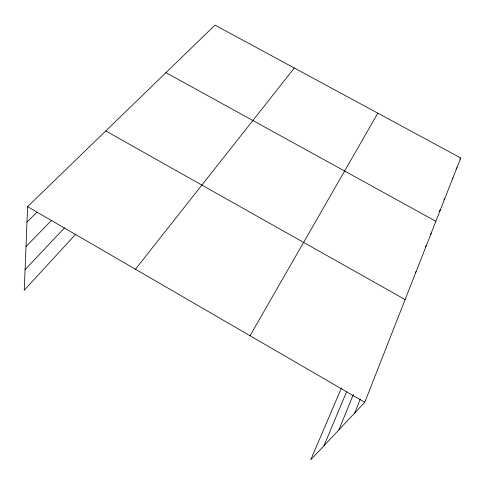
<?xml version="1.0" encoding="UTF-8"?>
<svg xmlns="http://www.w3.org/2000/svg" width="485" height="485" viewBox="0 0 485 485"><rect width="100%" height="100%" fill="white"/><g stroke="black" fill="none" stroke-linecap="round" stroke-linejoin="round"><path stroke-width="0.73" d="M341.398 388.097L310.703 459.853L364.775 402.308L460.75 157.977L214.988 25.147L27.59 206.671L24.25 290.212L75.86 234.049M354.717 413.014L360.276 399.106M338.857 429.892L353.28 394.735M323.956 445.757L346.666 391.625M250.03 335.735L377.839 113.163M459.883 159.171L460.75 157.977M456.064 168.871L456.943 167.677M452.123 178.886L453.008 177.692M443.842 199.941L444.733 198.747M439.034 211.612L440.386 209.823M430.304 234.352L431.213 233.17M425.46 246.659L426.376 245.483M135.436 269.248L294.304 68.015M415.227 272.667L416.154 271.509M25.074 269.636L64.481 227.908M25.996 246.574L51.416 220.493M26.972 222.124L36.872 212.309M165.949 72.647L435.882 221.293M105.772 130.938L405.127 299.584M27.59 206.671L364.775 402.308"/></g></svg>
